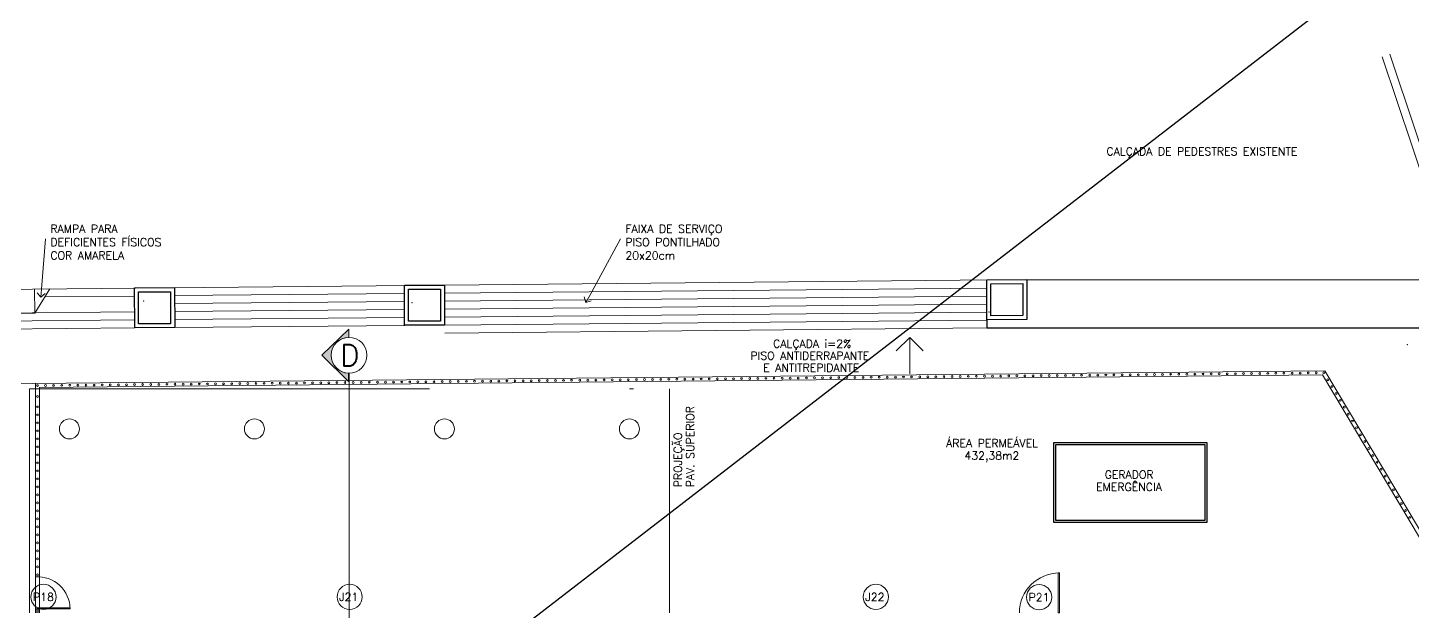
# Model space of a CAD drawing. Extents: x -1057 to 3416, y -340 to 4111.
# Drawn here: x -244.06 to -209.44, y 502.74 to 517.33 of the extents above; entities that cross this region are included whole.
import ezdxf
from ezdxf.enums import TextEntityAlignment as Align

# ---------------------------------------------------------------- set-up
doc = ezdxf.new("R2010")
doc.units = 0
doc.header["$LTSCALE"] = 50
for name, pattern in [('CONTINU', [0]), ('DASHDOT', [1, 0.5, -0.25, 0, -0.25]), ('DASHDOTX2', [2, 1, -0.5, 0, -0.5])]:
    doc.linetypes.add(name, pattern=pattern)
doc.layers.add('0.1', color=8, linetype='Continuous', lineweight=13)
doc.layers.add('medir projeto', color=6, linetype='Continuous')
doc.styles.add('60x100', font='romans.shx', dxfattribs={"height": 0.2})
doc.styles.add('80X50', font='romans.shx')
doc.styles.add('ROMANS', font='romans')
doc.styles.get("Standard").update_dxf_attribs({"font": 'romans.shx'})

# ---------------------------------------------------------------- blocks, each defined once
blk = doc.blocks.new('ÁREA')
for p in [(0.00005, 0.00376), (0, 0)]:
    blk.add_attdef('COMPARTIMENTO', text='', height=0.0025).set_placement(p, align=Align.CENTER)
at = {"color": 1}
for p in [(-0.00005, -0.00376), (-0.0001, -0.00752)]:
    blk.add_attdef('ÁREA', text='', height=0.002, dxfattribs=at).set_placement(p, align=Align.CENTER)
blk = doc.blocks.new('Cor-4A')
h = blk.add_hatch(color=1)
edge = h.paths.add_edge_path()
edge.add_line((-0.00005, -0.00732), (-0.00757, 0))
edge.add_line((-0.00757, 0), (-0.00014, 0.00731))
edge.add_line((-0.00014, 0.00731), (-0.00014, 0.005))
edge.add_arc((0, 0), 0.005, 91.6216, 269.468)
edge.add_line((-0.00005, -0.005), (-0.00005, -0.00732))
at = {"linetype": 'DASHDOTX2'}
blk.add_line((0, 0.03735), (0, 0.005), dxfattribs=at)
at = {"color": 1}
blk.add_lwpolyline([(-0.00005, -0.00732), (-0.00757, 0), (-0.00014, 0.00731), (-0.00014, 0.005, 0.98138), (-0.00005, -0.005)], format="xyb", close=True, dxfattribs=at)
blk.add_circle((0, 0), 0.005, dxfattribs=at)
at = {"color": 3, "style": 'ROMANS'}
blk.add_attdef('O', text='', height=0.006, rotation=90, dxfattribs=at).set_placement((0.00019, 0), align=Align.MIDDLE)
blk = doc.blocks.new('_Open90')
at = {"color": 0, "linetype": 'ByBlock', "lineweight": -2}
for p, q in [((0, 0), (-1, 0)), ((-0.5, 0.5), (0, 0)), ((0, 0), (-0.5, -0.5))]:
    blk.add_line(p, q, dxfattribs=at)

msp = doc.modelspace()

# ---------------------------------------------------------------- linework, layer by layer
at = {"layer": '0.1', "color": 8}
for p, q in [((-210.193, 516.605), (-208.211, 510.672)), ((-210.003, 516.668), (-206.88, 507.317)), ((-295.87, 510.307), (-219.885, 511.025)), ((-243.879, 510.198), (-243.885, 510.798)), ((-243.879, 510.198), (-243.506, 510.802)), ((-243.63, 510.601), (-241.385, 510.622)), ((-240.385, 510.632), (-234.637, 510.686)), ((-233.637, 510.695), (-220.081, 510.823)), ((-233.635, 510.495), (-220.079, 510.623)), ((-250.119, 510.14), (-241.385, 510.227)), ((-240.387, 510.432), (-234.635, 510.486)), ((-240.385, 510.232), (-234.633, 510.286)), ((-233.634, 510.295), (-220.077, 510.423)), ((-233.632, 510.095), (-220.075, 510.223)), ((-250.117, 509.94), (-241.383, 510.027)), ((-249.629, 510.144), (-243.879, 510.198)), ((-240.383, 510.032), (-234.632, 510.086)), ((-240.381, 509.832), (-234.63, 509.886)), ((-233.633, 509.895), (-220.074, 510.023)), ((-250.115, 509.74), (-241.381, 509.827)), ((-233.631, 509.695), (-220.075, 509.828)), ((-222.006, 509.582), (-222.342, 509.251)), ((-222.006, 508.68), (-222.006, 509.582)), ((-222.006, 509.582), (-221.67, 509.251)), ((-249.613, 508.375), (-211.627, 508.753)), ((-211.683, 508.652), (-243.763, 508.333)), ((-207.936, 502.352), (-211.683, 508.652)), ((-207.838, 502.384), (-211.627, 508.753)), ((-243.798, 503.6), (-243.763, 503.6)), ((-243.863, 502.8), (-242.998, 502.8))]:
    msp.add_line(p, q, dxfattribs=at)
at = {"layer": '0.1', "color": 8, "linetype": 'CONTINU', "lineweight": -2}
for p, q in [((-219.082, 511.033), (-208.33, 511.025)), ((-220.077, 510.028), (-220.075, 509.828)), ((-220.075, 509.828), (-208.772, 509.825))]:
    msp.add_line(p, q, dxfattribs=at)
at = {"layer": '0.1', "color": 8, "linetype": 'DASHDOT', "ltscale": 0.4}
for p, q in [((-244.013, 508.3), (-228.013, 508.3)), ((-244.013, 502.7), (-244.013, 508.3)), ((-228.013, 502.7), (-228.013, 508.3))]:
    msp.add_line(p, q, dxfattribs=at)
at = {"layer": '0.1', "color": 8, "linetype": 'DASHDOTX2', "ltscale": 0.5}
msp.add_line((-236.023, 506.209), (-236.023, 448.092), dxfattribs=at)
at = {"layer": '0.1', "color": 7}
for points in [[(-243.708, 510.794), (-243.61, 512.054)], [(-230.007, 510.639), (-229.237, 512.054)]]:
    msp.add_lwpolyline(points, dxfattribs=at)
at = {"layer": '0.1', "color": 8, "linetype": 'CONTINU', "lineweight": -2}
for points in [[(-219.082, 511.033), (-219.077, 510.033), (-220.077, 510.028), (-220.082, 511.028), (-219.082, 511.033)], [(-219.182, 510.932), (-219.178, 510.132), (-219.978, 510.128), (-219.982, 510.928), (-219.182, 510.932)], [(-240.386, 510.832), (-240.381, 509.832), (-241.381, 509.827), (-241.386, 510.827), (-240.386, 510.832)], [(-240.486, 510.731), (-240.482, 509.931), (-241.282, 509.927), (-241.286, 510.727), (-240.486, 510.731)], [(-233.638, 510.895), (-233.633, 509.895), (-234.633, 509.89), (-234.638, 510.89), (-233.638, 510.895)], [(-233.738, 510.795), (-233.734, 509.995), (-234.534, 509.991), (-234.538, 510.791), (-233.738, 510.795)]]:
    msp.add_lwpolyline(points, dxfattribs=at)
at = {"layer": '0.1', "color": 8}
for points in [[(-243.863, 502.7), (-243.863, 508.432)], [(-243.763, 502.7), (-243.763, 508.333)], [(-243.828, 502.7), (-243.828, 502.8)], [(-243.798, 502.7), (-243.798, 502.83)], [(-242.998, 502.8), (-242.998, 502.83), (-243.798, 502.83)]]:
    msp.add_lwpolyline(points, dxfattribs=at)
at = {"layer": '0.1', "color": 8, "linetype": 'CONTINU', "lineweight": -2}
for points in [[(-218.407, 506.961), (-214.581, 506.961), (-214.581, 504.958), (-218.407, 504.958)], [(-218.357, 506.911), (-214.631, 506.911), (-214.631, 505.008), (-218.357, 505.008)]]:
    msp.add_lwpolyline(points, close=True, dxfattribs=at)
at = {"layer": '0.1', "color": 8}
msp.add_lwpolyline([(-218.263, 502.7), (-218.263, 503.7), (-218.293, 503.7), (-218.293, 502.7)], close=True, dxfattribs=at)
for centre, radius in [((-235.314, 508.467), 0.0225), ((-235.112, 508.469), 0.0225), ((-234.909, 508.471), 0.0225), ((-234.707, 508.473), 0.0225), ((-234.505, 508.475), 0.0225), ((-234.302, 508.477), 0.0225), ((-234.1, 508.479), 0.0225), ((-233.898, 508.481), 0.0225), ((-233.695, 508.483), 0.0225), ((-233.493, 508.485), 0.0225), ((-233.291, 508.487), 0.0225), ((-233.088, 508.489), 0.0225), ((-232.886, 508.491), 0.0225), ((-232.683, 508.493), 0.0225), ((-232.481, 508.495), 0.0225), ((-232.279, 508.497), 0.0225), ((-232.076, 508.499), 0.0225), ((-231.874, 508.501), 0.0225), ((-231.672, 508.503), 0.0225), ((-231.469, 508.505), 0.0225), ((-231.267, 508.507), 0.0225), ((-231.065, 508.509), 0.0225), ((-230.862, 508.512), 0.0225), ((-230.66, 508.514), 0.0225), ((-230.458, 508.516), 0.0225), ((-230.255, 508.518), 0.0225), ((-230.053, 508.52), 0.0225), ((-229.85, 508.522), 0.0225), ((-229.648, 508.524), 0.0225), ((-229.446, 508.526), 0.0225), ((-229.243, 508.528), 0.0225), ((-229.041, 508.53), 0.0225), ((-228.839, 508.532), 0.0225), ((-228.636, 508.534), 0.0225), ((-228.434, 508.536), 0.0225), ((-228.232, 508.538), 0.0225), ((-228.029, 508.54), 0.0225), ((-227.827, 508.542), 0.0225), ((-227.625, 508.544), 0.0225), ((-227.422, 508.546), 0.0225), ((-227.22, 508.548), 0.0225), ((-227.017, 508.55), 0.0225), ((-226.815, 508.552), 0.0225), ((-226.613, 508.554), 0.0225), ((-226.41, 508.556), 0.0225), ((-226.208, 508.558), 0.0225), ((-226.006, 508.56), 0.0225), ((-225.803, 508.562), 0.0225), ((-225.601, 508.564), 0.0225), ((-225.399, 508.566), 0.0225), ((-225.196, 508.568), 0.0225), ((-224.994, 508.57), 0.0225), ((-224.792, 508.572), 0.0225), ((-224.589, 508.574), 0.0225), ((-224.387, 508.576), 0.0225), ((-224.185, 508.578), 0.0225), ((-223.982, 508.58), 0.0225), ((-223.78, 508.582), 0.0225), ((-223.577, 508.584), 0.0225), ((-223.375, 508.586), 0.0225), ((-223.173, 508.588), 0.0225), ((-222.97, 508.59), 0.0225), ((-222.768, 508.592), 0.0225), ((-222.566, 508.594), 0.0225), ((-222.363, 508.596), 0.0225), ((-222.161, 508.598), 0.0225), ((-221.959, 508.6), 0.0225), ((-221.756, 508.602), 0.0225), ((-221.554, 508.604), 0.0225), ((-221.352, 508.606), 0.0225), ((-221.149, 508.608), 0.0225), ((-220.947, 508.61), 0.0225), ((-220.744, 508.612), 0.0225), ((-220.542, 508.614), 0.0225), ((-220.34, 508.616), 0.0225), ((-220.137, 508.618), 0.0225), ((-219.935, 508.62), 0.0225), ((-219.733, 508.622), 0.0225), ((-219.53, 508.624), 0.0225), ((-219.328, 508.626), 0.0225), ((-219.126, 508.628), 0.0225), ((-218.923, 508.63), 0.0225), ((-218.721, 508.632), 0.0225), ((-218.519, 508.634), 0.0225), ((-218.316, 508.636), 0.0225), ((-218.114, 508.638), 0.0225), ((-217.912, 508.64), 0.0225), ((-217.709, 508.642), 0.0225), ((-217.507, 508.644), 0.0225), ((-217.304, 508.646), 0.0225), ((-217.102, 508.648), 0.0225), ((-216.9, 508.65), 0.0225), ((-216.697, 508.652), 0.0225), ((-216.495, 508.654), 0.0225), ((-216.293, 508.656), 0.0225), ((-216.09, 508.658), 0.0225), ((-215.888, 508.66), 0.0225), ((-215.686, 508.663), 0.0225), ((-215.483, 508.665), 0.0225), ((-215.281, 508.667), 0.0225), ((-215.079, 508.669), 0.0225), ((-214.876, 508.671), 0.0225), ((-214.674, 508.673), 0.0225), ((-214.471, 508.675), 0.0225), ((-214.269, 508.677), 0.0225), ((-214.067, 508.679), 0.0225), ((-213.864, 508.681), 0.0225), ((-213.662, 508.683), 0.0225), ((-213.46, 508.685), 0.0225), ((-213.257, 508.687), 0.0225), ((-213.055, 508.689), 0.0225), ((-212.853, 508.691), 0.0225), ((-212.65, 508.693), 0.0225), ((-212.448, 508.695), 0.0225), ((-212.246, 508.697), 0.0225), ((-212.043, 508.699), 0.0225), ((-211.841, 508.701), 0.0225), ((-211.655, 508.702), 0.0225), ((-211.553, 508.53), 0.0225), ((-243.813, 508.383), 0.0225), ((-243.611, 508.385), 0.0225), ((-243.408, 508.387), 0.0225), ((-243.206, 508.389), 0.0225), ((-243.004, 508.391), 0.0225), ((-242.801, 508.393), 0.0225), ((-242.599, 508.395), 0.0225), ((-242.397, 508.397), 0.0225), ((-242.194, 508.399), 0.0225), ((-241.992, 508.401), 0.0225), ((-241.789, 508.403), 0.0225), ((-241.587, 508.405), 0.0225), ((-241.385, 508.407), 0.0225), ((-241.182, 508.409), 0.0225), ((-240.98, 508.411), 0.0225), ((-240.778, 508.413), 0.0225), ((-240.575, 508.415), 0.0225), ((-240.373, 508.417), 0.0225), ((-240.171, 508.419), 0.0225), ((-239.968, 508.421), 0.0225), ((-239.766, 508.423), 0.0225), ((-239.564, 508.425), 0.0225), ((-239.361, 508.427), 0.0225), ((-239.159, 508.429), 0.0225), ((-238.956, 508.431), 0.0225), ((-238.754, 508.433), 0.0225), ((-238.552, 508.435), 0.0225), ((-238.349, 508.437), 0.0225), ((-238.147, 508.439), 0.0225), ((-237.945, 508.441), 0.0225), ((-237.742, 508.443), 0.0225), ((-237.54, 508.445), 0.0225), ((-237.338, 508.447), 0.0225), ((-237.135, 508.449), 0.0225), ((-236.933, 508.451), 0.0225), ((-236.731, 508.453), 0.0225), ((-236.528, 508.455), 0.0225), ((-236.326, 508.457), 0.0225), ((-236.123, 508.459), 0.0225), ((-235.921, 508.461), 0.0225), ((-235.719, 508.463), 0.0225), ((-235.516, 508.465), 0.0225), ((-211.45, 508.358), 0.0225), ((-211.348, 508.186), 0.0225), ((-243.813, 508.111), 0.0225), ((-243.813, 507.85), 0.0225), ((-211.246, 508.014), 0.0225), ((-211.143, 507.842), 0.0225), ((-243.813, 507.65), 0.0225), ((-243.813, 507.45), 0.0225), ((-243.013, 507.3), 0.25), ((-238.388, 507.3), 0.25), ((-233.638, 507.3), 0.25), ((-229.013, 507.3), 0.25), ((-211.041, 507.67), 0.0225), ((-210.938, 507.498), 0.0225), ((-243.813, 507.25), 0.0225), ((-210.836, 507.326), 0.0225), ((-210.734, 507.154), 0.0225), ((-243.813, 507.05), 0.0225), ((-243.813, 506.85), 0.0225), ((-210.631, 506.982), 0.0225), ((-210.529, 506.809), 0.0225), ((-243.813, 506.65), 0.0225), ((-243.813, 506.45), 0.0225), ((-210.427, 506.637), 0.0225), ((-210.324, 506.465), 0.0225), ((-243.813, 506.25), 0.0225), ((-243.813, 506.05), 0.0225), ((-210.222, 506.293), 0.0225), ((-210.12, 506.121), 0.0225), ((-243.813, 505.85), 0.0225), ((-210.017, 505.949), 0.0225), ((-209.915, 505.777), 0.0225), ((-243.813, 505.65), 0.0225), ((-243.813, 505.45), 0.0225), ((-209.812, 505.605), 0.0225), ((-209.71, 505.433), 0.0225), ((-243.813, 505.25), 0.0225), ((-243.813, 505.05), 0.0225), ((-209.608, 505.261), 0.0225), ((-209.505, 505.089), 0.0225), ((-243.813, 504.85), 0.0225), ((-243.813, 504.65), 0.0225), ((-243.813, 504.45), 0.0225), ((-243.813, 504.25), 0.0225), ((-243.813, 504.05), 0.0225), ((-243.813, 503.85), 0.0225), ((-243.813, 503.65), 0.0225), ((-243.66, 503.1), 0.314), ((-236.007, 503.1), 0.314), ((-222.852, 503.1), 0.314), ((-218.771, 503.093), 0.314)]:
    msp.add_circle(centre, radius, dxfattribs=at)
for centre, radius, start, end in [((-218.263, 502.7), 1, 90, 180), ((-243.798, 502.8), 0.8, 0, 94.6604)]:
    msp.add_arc(centre, radius, start, end, dxfattribs=at)
at = {"layer": '0.1', "color": 8, "linetype": 'Continuous'}
for p in [(-241.155, 510.495), (-234.445, 510.46), (-220.026, 510.227), (-209.568, 509.408)]:
    msp.add_point(p, dxfattribs=at)
at = {"layer": 'medir projeto', "color": 5, "linetype": 'CONTINU', "lineweight": -2}
msp.add_line((-325.489, 429.983), (-192.67, 532.466), dxfattribs=at)

# ---------------------------------------------------------------- block references
at = {"layer": '0.1', "color": 7, "xscale": 0.2, "yscale": 0.2, "zscale": 0.2}
for p, rotation in [((-243.724, 510.595), 265.5511588156103), ((-230.102, 510.463), 241.4644063720391)]:
    msp.add_blockref('_Open90', p, dxfattribs=dict(at, rotation=rotation))
at = {"layer": '0.1', "color": 8}
ref = msp.add_blockref('Cor-4A', (-236.023, 509.141), dxfattribs=dict(at, xscale=-89.59999999999991, yscale=89.59999999999997, zscale=89.60000000000001, rotation=180))
ref.add_attrib('O', 'D', dxfattribs={"layer": '0', "color": 3, "height": 0.538, "style": 'ROMANS'}).set_placement((-236.006, 509.141), align=Align.MIDDLE)
ref = msp.add_blockref('ÁREA', (-219.948, 506.906), dxfattribs=dict(at, xscale=133.3333333333333, yscale=133.3333333333333, zscale=133.3333333333333))
ref.add_attrib('COMPARTIMENTO', 'ÁREA PERMEÁVEL', dxfattribs={"layer": '0', "color": 1, "height": 0.2}).set_placement((-219.948, 506.842), align=Align.CENTER)
ref.add_attrib('ÁREA', '432,38m2', dxfattribs={"layer": '0', "color": 1, "height": 0.2}).set_placement((-219.953, 506.531), align=Align.CENTER)
ref = msp.add_blockref('ÁREA', (-216.52, 506.123), dxfattribs=dict(at, xscale=133.3333333333333, yscale=133.3333333333333, zscale=133.3333333333333))
ref.add_attrib('COMPARTIMENTO', 'GERADOR', dxfattribs={"layer": '0', "color": 1, "height": 0.2}).set_placement((-216.52, 506.058), align=Align.CENTER)
ref.add_attrib('ÁREA', 'EMERGÊNCIA', dxfattribs={"layer": '0', "color": 1, "height": 0.2}).set_placement((-216.524, 505.748), align=Align.CENTER)

# ---------------------------------------------------------------- texts
at = {"layer": '0.1', "color": 7, "style": '80X50'}
for s, p in [('CALÇADA i=2%%%', (-225.421, 509.331)), ('PISO ANTIDERRAPANTE', (-225.99, 509.031)), ('E ANTITREPIDANTE', (-225.669, 508.731))]:
    msp.add_text(s, height=0.2, dxfattribs=at).set_placement(p)
at = {"layer": '0.1', "color": 7}
for s, p in [('PAV. SUPERIOR', (-227.395, 505.839)), ('PROJEÇÃO', (-227.701, 505.839))]:
    msp.add_text(s, height=0.2, rotation=90, dxfattribs=at).set_placement(p)
for s, p in [('P18', (-243.925, 502.998)), ('J21', (-236.272, 502.998)), ('J22', (-223.117, 502.998)), ('P21', (-219.036, 502.991))]:
    msp.add_text(s, height=0.2, dxfattribs=at).set_placement(p)
at = {"layer": '0.1', "color": 7, "char_height": 0.2, "attachment_point": 1, "style": '60x100'}
for s, insert in [('CALÇADA DE PEDESTRES EXISTENTE', (-217.088, 514.34)), ('RAMPA PARA\\PDEFICIENTES FÍSICOS\\PCOR AMARELA', (-243.489, 512.403)), ('FAIXA DE SERVIÇO\\PPISO PONTILHADO \\P20x20cm', (-229.115, 512.403))]:
    msp.add_mtext(s, dxfattribs=dict(at, insert=insert))

doc.saveas('drawing.dxf')
